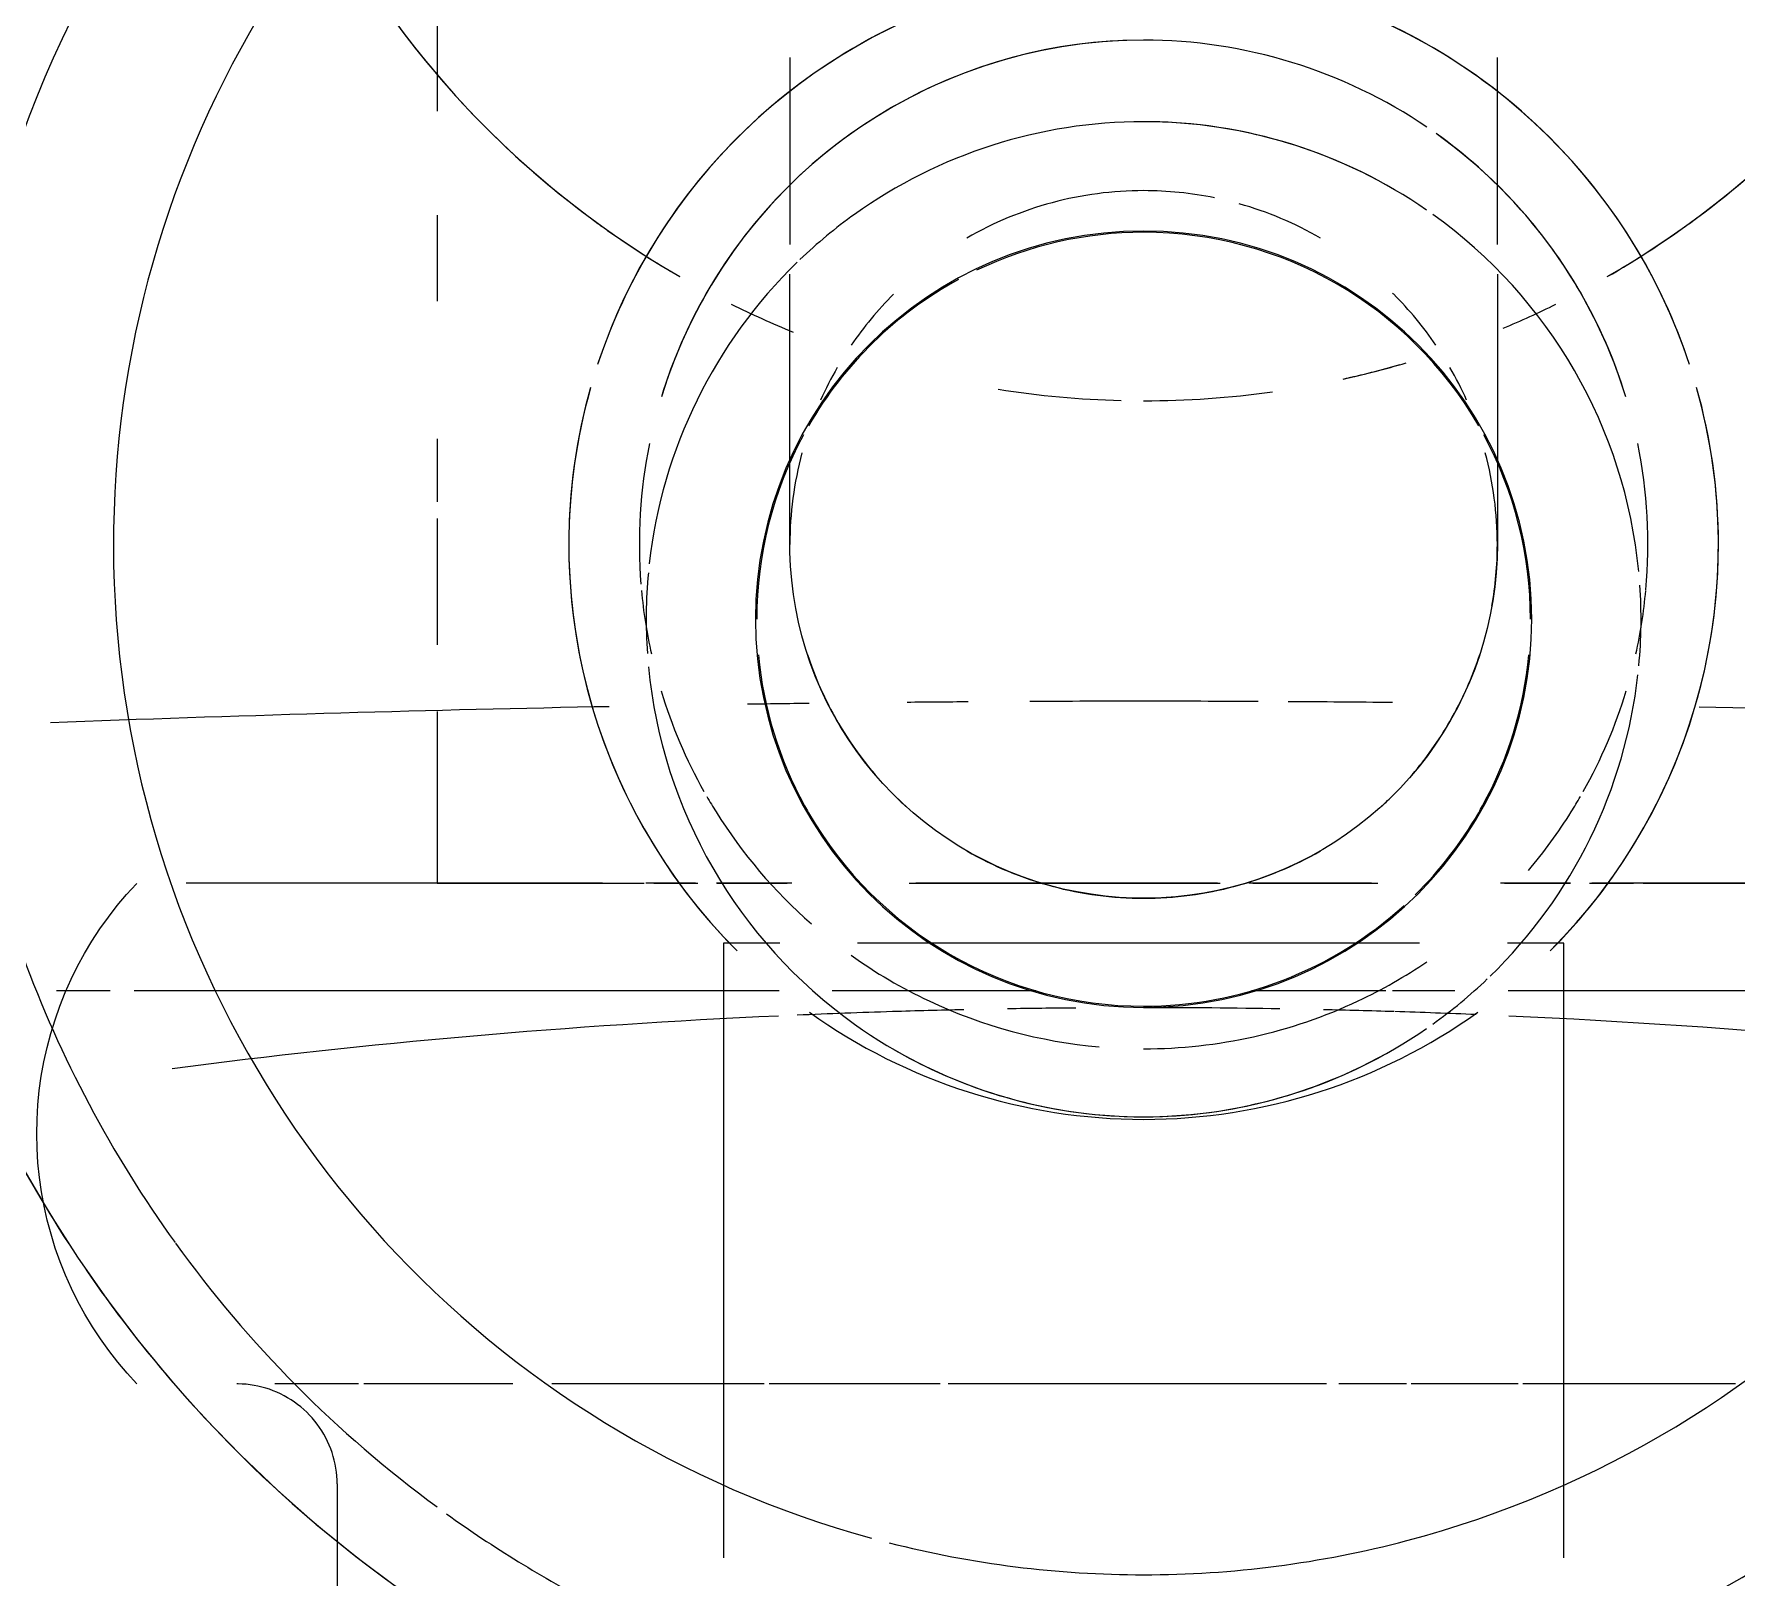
# Model space of a CAD drawing. Header units: millimetres. Extents: x -4000 to 187956, y -58990 to 162485.
# Drawn here: x 159569.05 to 159607.56, y 1802.13 to 1837.04 of the extents above; entities that cross this region are included whole.
import ezdxf

# ---------------------------------------------------------------- set-up
doc = ezdxf.new("R2010")
doc.units = ezdxf.units.MM
doc.layers.add('P-SANR-FIXT', color=6, linetype='Continuous', lineweight=9)

# ---------------------------------------------------------------- blocks, each defined once
blk = doc.blocks.new('C307 - C307-V896-FFS - TANG 1')
at = {"layer": 'P-SANR-FIXT', "color": 254}
for p, q in [((18.24, 94.245), (18.24, 105.726)), ((18.24, 94.245), (18.242, 94.155)), ((18.242, 94.155), (18.247, 94.064)), ((18.247, 94.064), (18.256, 93.974)), ((18.256, 93.974), (18.269, 93.885)), ((18.269, 93.885), (18.285, 93.795)), ((18.285, 93.795), (18.305, 93.707)), ((18.305, 93.707), (18.328, 93.62)), ((18.328, 93.62), (18.355, 93.533)), ((22.768, 91.981), (22.99, 91.739)), ((22.99, 91.739), (23.201, 91.488)), ((23.201, 91.488), (23.403, 91.229)), ((23.403, 91.229), (23.594, 90.962)), ((23.594, 90.962), (23.774, 90.688)), ((23.774, 90.688), (23.943, 90.406)), ((23.943, 90.406), (24.101, 90.118)), ((24.101, 90.118), (24.247, 89.824)), ((24.247, 89.824), (24.381, 89.525)), ((24.381, 89.525), (24.503, 89.22)), ((24.503, 89.22), (24.613, 88.91)), ((24.613, 88.91), (24.71, 88.597)), ((24.71, 88.597), (24.795, 88.28)), ((24.795, 88.28), (24.867, 87.959)), ((24.867, 87.959), (24.926, 87.637)), ((24.926, 87.637), (24.972, 87.312)), ((24.972, 87.312), (25.005, 86.985)), ((-8.258, 83.089), (-20.059, 83.089)), ((20.059, 83.089), (8.258, 83.089)), ((22.799, 83.089), (20.059, 83.089)), ((24.574, 83.089), (23.37, 83.089)), ((-6.238, 82.012), (0, 82.012)), ((0, 82.012), (6.474, 82.012)), ((8, 67.363), (8, 66.891)), ((-8, 66.214), (-8, 63.521)), ((8, 63.521), (8, 66.214))]:
    blk.add_line(p, q, dxfattribs=at)
at = {"layer": 'P-SANR-FIXT', "color": 253}
for p, q in [((-9.5, 95.913), (-9.5, 82.012)), ((9.5, 82.012), (9.5, 95.913)), ((-9.5, 82.012), (-8.227, 82.012)), ((8.227, 82.012), (9.5, 82.012)), ((-8, 63.521), (-8, 61.989)), ((8, 61.989), (8, 63.521))]:
    blk.add_line(p, q, dxfattribs=at)
at = {"layer": 'P-SANR-FIXT', "color": 90}
for p, q in [((18.418, 93.364), (18.455, 93.281)), ((18.455, 93.281), (18.496, 93.2)), ((18.496, 93.2), (18.539, 93.12)), ((18.539, 93.12), (18.586, 93.043)), ((18.586, 93.043), (18.635, 92.967)), ((18.635, 92.967), (18.688, 92.893)), ((18.688, 92.893), (18.743, 92.822)), ((18.743, 92.822), (18.802, 92.752)), ((18.802, 92.752), (18.863, 92.685)), ((18.863, 92.685), (18.926, 92.621)), ((19.061, 92.5), (19.132, 92.444)), ((19.132, 92.444), (19.205, 92.391)), ((19.205, 92.391), (19.281, 92.34)), ((19.281, 92.34), (19.358, 92.293)), ((19.358, 92.293), (19.437, 92.248)), ((19.437, 92.248), (19.517, 92.207)), ((19.683, 92.135), (19.768, 92.104)), ((19.768, 92.104), (19.855, 92.076)), ((19.855, 92.076), (19.942, 92.052)), ((-13.383, 91.981), (-8.578, 91.981)), ((-13.383, 91.981), (-8.578, 91.981)), ((-8.47, 91.981), (-7.036, 91.981)), ((-8.47, 91.981), (-6.05, 91.981)), ((-5.946, 91.981), (-4.414, 91.981)), ((-5.946, 91.981), (-4.414, 91.981)), ((-4.139, 91.981), (0, 91.981)), ((-4.139, 91.981), (0, 91.981)), ((0.002, 91.981), (4.418, 91.981)), ((0.002, 91.981), (4.418, 91.981)), ((4.601, 91.981), (6.054, 91.981)), ((4.601, 91.981), (8.472, 91.981)), ((7.036, 91.981), (8.472, 91.981)), ((8.578, 91.981), (13.383, 91.981)), ((8.578, 91.981), (13.383, 91.981)), ((14.264, 91.981), (17.634, 91.981)), ((14.264, 91.981), (17.634, 91.981)), ((17.756, 91.981), (19.648, 91.981)), ((18.42, 91.981), (19.648, 91.981)), ((20.119, 92.014), (20.209, 92)), ((20.209, 92), (20.299, 91.99)), ((20.299, 91.99), (20.389, 91.984)), ((20.389, 91.984), (20.479, 91.981)), ((20.479, 91.981), (20.504, 91.981)), ((25.005, 86.985), (25.025, 86.657)), ((25.007, 85.673), (24.974, 85.346)), ((24.974, 85.346), (24.929, 85.021)), ((24.929, 85.021), (24.87, 84.698)), ((24.799, 84.378), (24.715, 84.061)), ((24.87, 84.698), (24.799, 84.378)), ((24.715, 84.061), (24.618, 83.747)), ((24.618, 83.747), (24.509, 83.437)), ((24.509, 83.437), (24.388, 83.132)), ((-8.242, 83.089), (-15.079, 83.089)), ((-5.64, 83.089), (-7.041, 83.089)), ((-5.632, 83.089), (-6.812, 83.089)), ((-4.256, 83.089), (-5.478, 83.089)), ((-4.253, 83.089), (-5.471, 83.089)), ((-2.443, 83.089), (-4.256, 83.089)), ((-2.443, 83.089), (-4.253, 83.089)), ((4.253, 83.089), (2.427, 83.089)), ((4.256, 83.089), (2.428, 83.089)), ((6.812, 83.089), (4.253, 83.089)), ((7.041, 83.089), (4.256, 83.089)), ((15.062, 83.089), (8.242, 83.089)), ((17.403, 83.089), (15.507, 83.089)), ((22.831, 83.089), (17.502, 83.089)), ((24.586, 83.089), (23.394, 83.089)), ((24.254, 82.832), (24.109, 82.538)), ((24.388, 83.132), (24.254, 82.832)), ((24.109, 82.538), (23.951, 82.25)), ((23.951, 82.25), (23.783, 81.968)), ((-6.238, 82.012), (0, 82.012)), ((0, 82.012), (6.474, 82.012)), ((23.603, 81.693), (23.413, 81.426)), ((23.783, 81.968), (23.603, 81.693)), ((23.413, 81.426), (23.212, 81.166)), ((0.234, 80.997), (0.553, 80.981)), ((0.553, 80.981), (0.872, 80.952)), ((0.872, 80.952), (1.189, 80.911)), ((23.001, 80.915), (22.779, 80.672)), ((23.212, 81.166), (23.001, 80.915)), ((-21.654, 80.66), (-13.383, 80.66)), ((-11.296, 80.66), (-15.976, 80.66)), ((-13.383, 80.66), (-10.136, 80.66)), ((-11.296, 80.66), (-13.283, 80.66)), ((-12.578, 80.66), (-11.517, 80.66)), ((-11.265, 80.66), (-10.136, 80.66)), ((-10.085, 80.66), (-11.08, 80.66)), ((-10.085, 80.66), (-11.08, 80.66)), ((-9.658, 80.66), (-8.068, 80.66)), ((-8.164, 80.66), (-9.651, 80.66)), ((-3.117, 80.66), (-5.3, 80.66)), ((-2.47, 80.66), (-5.3, 80.66)), ((-5.154, 80.66), (-3.01, 80.66)), ((-5.154, 80.66), (-2.382, 80.66)), ((-2.899, 80.456), (-2.598, 80.566)), ((-2.598, 80.566), (-2.294, 80.664)), ((-2.294, 80.664), (-1.985, 80.75)), ((-0.006, 80.66), (-1.731, 80.66)), ((-0.006, 80.66), (-1.731, 80.66)), ((-1.668, 80.66), (-0.005, 80.66)), ((-1.668, 80.66), (-0.005, 80.66)), ((5.3, 80.66), (0, 80.66)), ((5.3, 80.66), (0, 80.66)), ((0, 80.66), (5.154, 80.66)), ((0, 80.66), (5.154, 80.66)), ((2.737, 80.517), (3.036, 80.402)), ((7.958, 80.66), (9.658, 80.66)), ((9.651, 80.66), (8.059, 80.66)), ((11.073, 80.66), (10.085, 80.66)), ((11.073, 80.66), (10.085, 80.66)), ((10.136, 80.66), (11.256, 80.66)), ((10.136, 80.66), (11.256, 80.66)), ((12.696, 80.66), (11.296, 80.66)), ((15.976, 80.66), (11.296, 80.66)), ((12.24, 80.66), (21.654, 80.66)), ((13.735, 80.66), (16.729, 80.66)), ((15.976, 80.66), (14.759, 80.66)), ((15.976, 76.779), (15.976, 80.66)), ((16.729, 80.66), (18.42, 80.66)), ((18.621, 80.66), (21.654, 80.66)), ((22.779, 80.672), (22.768, 80.66)), ((-3.771, 80.056), (-3.485, 80.201)), ((-3.485, 80.201), (-3.195, 80.334)), ((-3.195, 80.334), (-2.899, 80.456)), ((3.036, 80.402), (3.329, 80.274)), ((3.329, 80.274), (3.617, 80.135)), ((3.617, 80.135), (3.9, 79.985)), ((-4.588, 79.554), (-4.322, 79.732)), ((-4.322, 79.732), (-4.05, 79.899)), ((-4.05, 79.899), (-3.771, 80.056)), ((3.9, 79.985), (4.176, 79.824)), ((4.176, 79.824), (4.446, 79.651)), ((-5.097, 79.166), (-4.847, 79.365)), ((-4.847, 79.365), (-4.588, 79.554)), ((4.446, 79.651), (4.708, 79.468)), ((4.708, 79.468), (4.963, 79.275)), ((-5.34, 78.957), (-5.097, 79.166)), ((4.963, 79.275), (5.21, 79.071)), ((5.21, 79.071), (5.448, 78.858)), ((5.448, 78.858), (5.678, 78.635)), ((5.678, 78.635), (5.899, 78.404)), ((-6.221, 78.03), (-6.014, 78.275)), ((-6.014, 78.275), (-5.799, 78.511)), ((5.899, 78.404), (6.111, 78.163)), ((-6.417, 77.778), (-6.221, 78.03)), ((-6.778, 77.249), (-6.603, 77.517)), ((-6.603, 77.517), (-6.417, 77.778)), ((6.504, 77.659), (6.685, 77.395)), ((-6.943, 76.975), (-6.778, 77.249)), ((6.685, 77.395), (6.855, 77.124)), ((6.855, 77.124), (7.015, 76.847)), ((7.015, 76.847), (7.163, 76.563)), ((-7.368, 76.115), (-7.238, 76.408)), ((7.163, 76.563), (7.3, 76.274)), ((7.3, 76.274), (7.425, 75.979)), ((-7.487, 75.818), (-7.368, 76.115)), ((7.425, 75.979), (7.538, 75.68)), ((-7.688, 75.211), (-7.594, 75.517)), ((-7.594, 75.517), (-7.487, 75.818)), ((7.538, 75.68), (7.639, 75.376)), ((-7.771, 74.902), (-7.688, 75.211)), ((7.639, 75.376), (7.728, 75.069)), ((15.976, 72.412), (15.976, 75.266)), ((-7.841, 74.589), (-7.771, 74.902)), ((-7.898, 74.275), (-7.841, 74.589)), ((7.868, 74.445), (7.92, 74.129)), ((-7.974, 73.639), (-7.942, 73.958)), ((-7.942, 73.958), (-7.898, 74.275)), ((7.92, 74.129), (7.959, 73.811)), ((-7.994, 73.32), (-7.974, 73.639)), ((7.959, 73.811), (7.985, 73.492)), ((-8, 73), (-7.994, 73.32)), ((7.985, 73.492), (7.998, 73.173)), ((7.998, 73.173), (8, 73)), ((-8, 72.821), (-8, 72.931)), ((-8, 72.659), (-8, 72.821)), ((8, 73), (8, 72.974)), ((8, 72.974), (8, 72.897)), ((8, 72.897), (8, 72.768)), ((-8, 72.447), (-8, 72.659)), ((8, 72.768), (8, 72.588)), ((8, 72.588), (8, 72.357)), ((8, 72.357), (8, 72.075)), ((8, 72.075), (8, 71.743)), ((15.976, 70.609), (15.976, 72.038)), ((-8, 71.506), (-8, 71.87)), ((8, 71.743), (8, 71.362)), ((-8, 71.094), (-8, 71.506)), ((8, 71.362), (8, 70.931)), ((-8, 70.633), (-8, 71.094)), ((-8, 70.123), (-8, 70.633)), ((-8, 69.567), (-8, 70.123)), ((8, 69.926), (8, 69.353)), ((-8, 68.965), (-8, 69.567)), ((8, 69.353), (8, 68.734)), ((-8, 68.318), (-8, 68.965)), ((8, 68.734), (8, 68.071)), ((8, 68.071), (8, 67.363)), ((15.976, 65.552), (15.976, 67.495)), ((15.976, 60.74), (15.976, 63.203))]:
    blk.add_line(p, q, dxfattribs=at)
at = {"layer": 'P-SANR-FIXT', "color": 250, "flags": 128}
blk.add_lwpolyline([(25.321, 87.137), (24.735, 88.138), (24.11, 89.115), (23.446, 90.067), (22.745, 90.99), (22.008, 91.886), (21.235, 92.751), (20.428, 93.584), (19.588, 94.384), (18.718, 95.151), (17.817, 95.881), (16.888, 96.576)], dxfattribs=at)
at = {"layer": 'P-SANR-FIXT', "color": 90, "flags": 128}
for points in [[(18.355, 93.533), (18.385, 93.448), (18.418, 93.364)], [(18.926, 92.621), (18.993, 92.559), (19.061, 92.5)], [(19.517, 92.207), (19.6, 92.17), (19.683, 92.135)], [(19.942, 92.052), (20.03, 92.031), (20.119, 92.014)], [(25.025, 86.657), (25.032, 86.329), (25.026, 86.001), (25.007, 85.673)], [(-1.985, 80.75), (-1.674, 80.823), (-1.36, 80.884), (-1.043, 80.932), (-0.725, 80.967), (-0.406, 80.99), (-0.086, 81), (0.234, 80.997)], [(1.189, 80.911), (1.505, 80.857), (1.818, 80.791)], [(1.818, 80.791), (2.128, 80.712), (2.434, 80.621), (2.737, 80.517)], [(-5.799, 78.511), (-5.574, 78.739), (-5.34, 78.957)], [(6.111, 78.163), (6.312, 77.915), (6.504, 77.659)], [(-7.238, 76.408), (-7.096, 76.694), (-6.943, 76.975)], [(7.728, 75.069), (7.804, 74.758), (7.868, 74.445)], [(-8, 72.931), (-8, 72.99), (-8, 73)], [(-8, 71.87), (-8, 72.184), (-8, 72.447)], [(8, 70.931), (8, 70.452), (8, 69.926)], [(-8, 66.891), (-8, 67.626), (-8, 68.318)]]:
    blk.add_lwpolyline(points, dxfattribs=at)
at = {"layer": 'P-SANR-FIXT', "color": 253}
for centre, radius, start, end in [((0, 73), 27, 90, 122.1047), ((0, 73), 27, 54.2675, 62.5764), ((0, 73), 23.297, 104.7959, 234), ((0, 73), 23.297, 306, 74.6892), ((0, 73), 27, 35.8179, 53.718), ((0, 73), 29, 38.0932, 45.4104), ((0, 73), 27, 20.1353, 35.7833), ((0, 73), 29, 25.7174, 33.0547), ((0, 74.691), 11.25, 90, 120), ((0, 74.691), 11.25, 60, 90), ((0, 74.691), 11.25, 125.5272, 133.6949), ((0, 74.691), 11.25, 125.5272, 133.6949), ((0, 74.691), 11.25, 5.4905, 54.4728), ((0, 74.691), 11.25, 5.4905, 54.4728), ((0, 74.691), 11.25, 134.1394, 173.5904), ((0, 74.691), 11.25, 134.1394, 173.5904), ((0, 73), 13, 135, 195.8514), ((0, 73), 13, 344.1486, 45), ((0, 74.691), 11.25, 174.6435, 183.9413), ((0, 74.691), 11.25, 174.6435, 183.9413), ((0, 74.691), 11.25, 354.6435, 3.9413), ((0, 74.691), 11.25, 354.6435, 3.9413), ((0, 74.691), 11.25, 185.4905, 234.4728), ((0, 74.691), 11.25, 185.4905, 234.4728), ((0, 74.691), 11.25, 314.1394, 353.5904), ((0, 74.691), 11.25, 314.1394, 353.5904), ((0, 73), 11.405, 197.0353, 234.5386), ((0, 73), 11.405, 197.0353, 234.5386), ((0, 73), 11.405, 270, 342.9647), ((0, 73), 11.405, 270, 342.9647), ((0, 73), 13, 198.2249, 256.1379), ((0, 73), 13, 285.8151, 341.7751), ((0, 48.75), 21, 119.9568, 156.5467), ((0, 48.75), 21, 23.4533, 60.0432), ((0, 74.691), 11.25, 305.5272, 313.6949), ((0, 74.691), 11.25, 305.5272, 313.6949), ((0, 74.691), 11.25, 240, 270), ((0, 73), 27, 308.7982, 341.0128), ((0, 73), 11.405, 235.81, 270), ((0, 73), 11.405, 235.81, 270)]:
    blk.add_arc(centre, radius, start, end, dxfattribs=at)
at = {"layer": 'P-SANR-FIXT', "color": 250}
for centre, radius, start, end in [((0, 73), 29, 45.4104, 64.4677), ((0, 73), 29, 34.3074, 38.0932), ((0, 74.691), 11.25, 90, 124.6602), ((0, 74.691), 11.25, 54.4728, 90), ((0, 74.691), 8.778, 90, 270), ((0, 74.691), 8.778, 270, 90), ((0, 74.691), 11.25, 270, 305.5272), ((0, 74.691), 11.25, 270, 305.5272), ((0, 74.691), 11.25, 235.3398, 270)]:
    blk.add_arc(centre, radius, start, end, dxfattribs=at)
at = {"layer": 'P-SANR-FIXT', "color": 254}
for centre, radius, start, end in [((0, 73), 23.297, 90, 104.7959), ((0, 73), 23.297, 75.6944, 90), ((0, 73), 13, 90, 125.541), ((0, 73), 13, 54.459, 90), ((0, 73), 11.405, 115.1795, 124.19), ((0, 73), 11.405, 115.1795, 124.19), ((0, 73), 11.405, 54.5386, 64.8205), ((0, 73), 11.405, 54.5386, 64.8205), ((0, 73), 13, 135, 180), ((0, 73), 13, 0, 45), ((0, 73), 11.405, 32.012, 48.798), ((0, 73), 11.405, 32.012, 48.798), ((0, 73), 11.405, 139.7289, 147.988), ((0, 73), 11.405, 139.7289, 147.988), ((0, 73), 11.405, 150.6808, 163.1167), ((0, 73), 11.405, 150.6808, 163.1167), ((0, 73), 11.405, 16.8833, 29.3192), ((0, 73), 11.405, 16.8833, 29.3192), ((0, 73), 11.405, 167.4583, 174.7517), ((0, 73), 11.405, 167.4583, 174.7517), ((0, 73), 11.405, 5.2483, 12.5417), ((0, 73), 11.405, 5.2483, 12.5417), ((0, 73), 11.405, 174.843, 191.5292), ((0, 73), 11.405, 174.843, 191.5292), ((0, 73), 11.405, 348.4708, 4.5313), ((0, 73), 11.405, 348.4708, 4.5313), ((0, 73), 13, 180, 195.8514), ((0, 73), 13, 344.1486, 0), ((0, 73), 13, 198.2249, 225), ((0, 73), 13, 315, 341.7751), ((0, 48.75), 21, 63.6405, 67.8241), ((0, 48.75), 21, 112.7924, 116.3595), ((0, 73), 8, 240, 254.3287), ((0, 73), 8, 285, 300), ((0, 73), 8, 270, 285), ((0, 73), 13, 225, 256.1379), ((0, 73), 13, 285.8151, 315)]:
    blk.add_arc(centre, radius, start, end, dxfattribs=at)
at = {"layer": 'P-SANR-FIXT', "color": 90}
for centre, radius, start, end in [((0, 73), 13, 90, 125.541), ((0, 73), 13, 54.459, 90), ((0, 73), 11.405, 90, 115.1795), ((0, 73), 11.405, 90, 115.1795), ((0, 73), 11.405, 90, 115.1795), ((0, 73), 11.405, 64.8205, 84.9482), ((0, 73), 11.405, 64.8205, 84.9482), ((0, 73), 11.405, 64.8205, 84.9482), ((0, 73), 11.405, 115.1795, 124.19), ((0, 74.691), 8.75, 90, 132.3135), ((0, 74.691), 8.75, 30, 90), ((0, 73), 11.405, 54.5386, 64.8205), ((0, 73), 11.405, 32.012, 48.798), ((0, 74.691), 8.75, 134.5631, 150), ((0, 73), 8, 90, 105), ((0, 73), 8, 75, 90), ((0, 73), 8, 105, 120), ((0, 73), 8, 60, 75), ((0, 73), 11.405, 139.7289, 147.988), ((0, 73), 11.405, 147.988, 150), ((0, 73), 11.405, 147.988, 150), ((0, 73), 11.405, 147.988, 150), ((0, 74.691), 8.75, 150, 151.1806), ((0, 74.691), 8.75, 28.8194, 30), ((0, 73), 11.405, 30, 32.012), ((0, 73), 11.405, 30, 32.012), ((0, 73), 11.405, 30, 32.012), ((0, 73), 11.405, 150.6808, 163.1167), ((0, 74.691), 8.75, 151.1806, 174.7104), ((0, 73), 8, 132.2071, 135), ((0, 73), 8, 45, 47.7929), ((0, 74.691), 8.75, 5.2896, 28.8194), ((0, 73), 11.405, 16.8833, 29.3192), ((0, 73), 8, 139.3925, 150), ((0, 73), 8, 18.0165, 40.6075), ((0, 73), 8, 150, 161.9835), ((0, 73), 11.405, 167.4583, 174.7517), ((0, 73), 11.405, 5.2483, 12.5417), ((0, 74.691), 8.75, 180, 208.477), ((0, 73), 8, 169.945, 180), ((0, 74.691), 8.75, 331.523, 360), ((0, 73), 11.405, 174.843, 191.5292), ((0, 73), 11.405, 348.4708, 4.5313), ((0, 73), 8, 180, 195), ((0, 73), 8, 345, 360), ((0, 74.691), 8.75, 210, 270), ((0, 74.691), 8.75, 298.6092, 330), ((0, 73), 8, 204.0764, 210), ((0, 48.75), 21, 90, 97.976), ((0, 48.75), 21, 80.9852, 88.6098), ((0, 73), 8, 330, 335.9236), ((0, 73), 11.405, 197.0353, 210), ((0, 73), 11.405, 330, 342.9647), ((0, 48.75), 21, 102.4023, 106.4145), ((0, 48.75), 21, 102.4023, 106.0301), ((0, 73), 8, 214.2561, 225), ((0, 73), 8, 315, 325.7439), ((0, 48.75), 21, 63.6405, 67.8241), ((0, 48.75), 21, 112.7924, 116.3595), ((0, 73), 11.405, 210, 234.5386), ((0, 73), 8, 225, 225.2602), ((0, 73), 11.405, 270, 330), ((0, 48.75), 21, 119.9568, 125.8085), ((0, 74.691), 8.75, 270, 295.58), ((0, 48.75), 21, 54.7411, 60.0432), ((0, 48.75), 21, 54, 54.7411), ((0, 48.75), 21, 126, 143.5166), ((0, 48.75), 21, 36, 54), ((0, 73), 8, 258.4229, 270), ((0, 73), 11.405, 235.81, 270)]:
    blk.add_arc(centre, radius, start, end, dxfattribs=at)
at = {"layer": 'P-SANR-FIXT', "color": 253}
for points in [[(-23.413, 85.057), (-18.615, 84.369), (-13.494, 83.902), (-8.261, 83.663)], [(8.26, 83.663), (12.971, 83.878), (17.593, 84.278), (21.969, 84.858)], [(-24.727, 77.033), (-20.668, 76.877), (-16.614, 76.758), (-12.564, 76.677)]]:
    blk.add_open_spline(points, degree=3, dxfattribs=at)
at = {"layer": 'P-SANR-FIXT', "color": 254}
for points in [[(-7.518, 83.631), (-6.907, 83.605), (-6.293, 83.583), (-5.679, 83.564)], [(5.678, 83.564), (6.398, 83.586), (7.116, 83.613), (7.832, 83.644)]]:
    blk.add_open_spline(points, degree=3, dxfattribs=at)
at = {"layer": 'P-SANR-FIXT', "color": 90}
for points in [[(-5.662, 83.563), (-5.131, 83.547), (-4.599, 83.532), (-4.067, 83.52)], [(-3.077, 83.501), (-2.055, 83.484), (-1.032, 83.475), (-0.008, 83.475)], [(1.534, 83.482), (2.048, 83.486), (2.563, 83.492), (3.076, 83.501)], [(4.067, 83.52), (4.605, 83.532), (5.142, 83.547), (5.678, 83.564)], [(-5.625, 76.575), (-4.839, 76.567), (-4.053, 76.561), (-3.268, 76.556)], [(-2.593, 76.552), (-1.728, 76.548), (-0.864, 76.545), (0, 76.544)], [(0, 76.544), (0.854, 76.545), (1.711, 76.547), (2.57, 76.551)], [(3.967, 76.56), (4.427, 76.563), (4.888, 76.567), (5.349, 76.571)], [(7.566, 76.595), (8.029, 76.601), (8.494, 76.607), (8.959, 76.614)]]:
    blk.add_open_spline(points, degree=3, dxfattribs=at)
at = {"layer": 'P-SANR-FIXT', "color": 253}
blk.add_open_spline([(12.085, 76.668), (12.199, 76.67), (16.363, 76.752), (20.576, 76.875), (24.723, 77.033)], degree=3, knots=[0.4864712, 0.4864712, 0.4864712, 0.4864712, 0.5, 0.9832296, 0.9832296, 0.9832296, 0.9832296], dxfattribs=at)
blk = doc.blocks.new('C307 - C307-V949-FFS - TANG 1')
at = {"layer": 'P-SANR-FIXT', "color": 254}
for p, q in [((18.24, 94.245), (18.24, 105.726)), ((18.24, 94.245), (18.242, 94.155)), ((18.242, 94.155), (18.247, 94.064)), ((18.247, 94.064), (18.256, 93.974)), ((18.256, 93.974), (18.269, 93.885)), ((18.269, 93.885), (18.285, 93.795)), ((18.285, 93.795), (18.305, 93.707)), ((18.305, 93.707), (18.328, 93.62)), ((18.328, 93.62), (18.355, 93.533)), ((22.768, 91.981), (22.99, 91.739)), ((22.99, 91.739), (23.201, 91.488)), ((23.201, 91.488), (23.403, 91.229)), ((23.403, 91.229), (23.594, 90.962)), ((23.594, 90.962), (23.774, 90.688)), ((23.774, 90.688), (23.943, 90.406)), ((23.943, 90.406), (24.101, 90.118)), ((24.101, 90.118), (24.247, 89.824)), ((24.247, 89.824), (24.381, 89.525)), ((24.381, 89.525), (24.503, 89.22)), ((24.503, 89.22), (24.613, 88.91)), ((24.613, 88.91), (24.71, 88.597)), ((24.71, 88.597), (24.795, 88.28)), ((24.795, 88.28), (24.867, 87.959)), ((24.867, 87.959), (24.926, 87.637)), ((24.926, 87.637), (24.972, 87.312)), ((24.972, 87.312), (25.005, 86.985)), ((-8.258, 83.089), (-20.059, 83.089)), ((20.059, 83.089), (8.258, 83.089)), ((22.799, 83.089), (20.059, 83.089)), ((24.574, 83.089), (23.37, 83.089)), ((-6.238, 82.012), (0, 82.012)), ((0, 82.012), (6.474, 82.012)), ((8, 67.363), (8, 66.891)), ((-8, 66.214), (-8, 63.521)), ((8, 63.521), (8, 66.214))]:
    blk.add_line(p, q, dxfattribs=at)
at = {"layer": 'P-SANR-FIXT', "color": 253}
for p, q in [((-9.5, 95.913), (-9.5, 82.012)), ((9.5, 82.012), (9.5, 95.913)), ((-9.5, 82.012), (-8.227, 82.012)), ((8.227, 82.012), (9.5, 82.012)), ((-8, 63.521), (-8, 61.989)), ((8, 61.989), (8, 63.521))]:
    blk.add_line(p, q, dxfattribs=at)
at = {"layer": 'P-SANR-FIXT', "color": 90}
for p, q in [((18.355, 93.533), (18.385, 93.448)), ((18.385, 93.448), (18.418, 93.364)), ((18.418, 93.364), (18.455, 93.281)), ((18.455, 93.281), (18.496, 93.2)), ((18.496, 93.2), (18.539, 93.12)), ((18.539, 93.12), (18.586, 93.043)), ((18.586, 93.043), (18.635, 92.967)), ((18.635, 92.967), (18.688, 92.893)), ((18.688, 92.893), (18.743, 92.822)), ((18.926, 92.621), (18.993, 92.559)), ((19.205, 92.391), (19.281, 92.34)), ((19.281, 92.34), (19.358, 92.293)), ((19.358, 92.293), (19.437, 92.248)), ((19.437, 92.248), (19.517, 92.207)), ((19.517, 92.207), (19.6, 92.17)), ((19.6, 92.17), (19.683, 92.135)), ((19.683, 92.135), (19.768, 92.104)), ((19.768, 92.104), (19.855, 92.076)), ((19.855, 92.076), (19.942, 92.052)), ((19.942, 92.052), (20.03, 92.031)), ((-13.383, 91.981), (-8.578, 91.981)), ((-13.383, 91.981), (-8.578, 91.981)), ((-8.47, 91.981), (-7.036, 91.981)), ((-8.47, 91.981), (-6.05, 91.981)), ((-5.946, 91.981), (-4.414, 91.981)), ((-5.946, 91.981), (-4.414, 91.981)), ((-4.139, 91.981), (0, 91.981)), ((-4.139, 91.981), (0, 91.981)), ((0.002, 91.981), (4.418, 91.981)), ((0.002, 91.981), (4.418, 91.981)), ((4.601, 91.981), (6.054, 91.981)), ((4.601, 91.981), (8.472, 91.981)), ((7.036, 91.981), (8.472, 91.981)), ((8.578, 91.981), (13.383, 91.981)), ((8.578, 91.981), (13.383, 91.981)), ((14.264, 91.981), (17.634, 91.981)), ((14.264, 91.981), (17.634, 91.981)), ((17.756, 91.981), (19.648, 91.981)), ((18.42, 91.981), (19.648, 91.981)), ((20.03, 92.031), (20.119, 92.014)), ((20.119, 92.014), (20.209, 92)), ((20.209, 92), (20.299, 91.99)), ((20.299, 91.99), (20.389, 91.984)), ((20.389, 91.984), (20.479, 91.981)), ((20.479, 91.981), (20.504, 91.981)), ((25.005, 86.985), (25.025, 86.657)), ((25.025, 86.657), (25.032, 86.329)), ((25.032, 86.329), (25.026, 86.001)), ((25.026, 86.001), (25.007, 85.673)), ((25.007, 85.673), (24.974, 85.346)), ((24.974, 85.346), (24.929, 85.021)), ((-8.242, 83.089), (-15.079, 83.089)), ((-5.64, 83.089), (-7.041, 83.089)), ((-5.632, 83.089), (-6.812, 83.089)), ((-4.256, 83.089), (-5.478, 83.089)), ((-4.253, 83.089), (-5.471, 83.089)), ((-2.443, 83.089), (-4.256, 83.089)), ((-2.443, 83.089), (-4.253, 83.089)), ((4.253, 83.089), (2.427, 83.089)), ((4.256, 83.089), (2.428, 83.089)), ((6.812, 83.089), (4.253, 83.089)), ((7.041, 83.089), (4.256, 83.089)), ((15.062, 83.089), (8.242, 83.089)), ((17.403, 83.089), (15.507, 83.089)), ((22.831, 83.089), (17.502, 83.089)), ((24.586, 83.089), (23.394, 83.089)), ((24.254, 82.832), (24.109, 82.538)), ((24.109, 82.538), (23.951, 82.25)), ((23.951, 82.25), (23.783, 81.968)), ((-6.238, 82.012), (0, 82.012)), ((0, 82.012), (6.474, 82.012)), ((23.603, 81.693), (23.413, 81.426)), ((23.783, 81.968), (23.603, 81.693)), ((23.413, 81.426), (23.212, 81.166)), ((-1.674, 80.823), (-1.36, 80.884)), ((-1.36, 80.884), (-1.043, 80.932)), ((-1.043, 80.932), (-0.725, 80.967)), ((-0.725, 80.967), (-0.406, 80.99)), ((-0.406, 80.99), (-0.086, 81)), ((-0.086, 81), (0.234, 80.997)), ((0.234, 80.997), (0.553, 80.981)), ((0.553, 80.981), (0.872, 80.952)), ((0.872, 80.952), (1.189, 80.911)), ((1.189, 80.911), (1.505, 80.857)), ((23.001, 80.915), (22.779, 80.672)), ((23.212, 81.166), (23.001, 80.915)), ((-21.654, 80.66), (-13.383, 80.66)), ((-11.296, 80.66), (-15.976, 80.66)), ((-13.383, 80.66), (-10.136, 80.66)), ((-11.296, 80.66), (-13.283, 80.66)), ((-12.578, 80.66), (-11.517, 80.66)), ((-11.265, 80.66), (-10.136, 80.66)), ((-10.085, 80.66), (-11.08, 80.66)), ((-10.085, 80.66), (-11.08, 80.66)), ((-9.658, 80.66), (-8.068, 80.66)), ((-8.164, 80.66), (-9.651, 80.66)), ((-3.117, 80.66), (-5.3, 80.66)), ((-2.47, 80.66), (-5.3, 80.66)), ((-5.154, 80.66), (-3.01, 80.66)), ((-5.154, 80.66), (-2.382, 80.66)), ((-2.294, 80.664), (-1.985, 80.75)), ((-1.985, 80.75), (-1.674, 80.823)), ((-0.006, 80.66), (-1.731, 80.66)), ((-0.006, 80.66), (-1.731, 80.66)), ((-1.668, 80.66), (-0.005, 80.66)), ((-1.668, 80.66), (-0.005, 80.66)), ((5.3, 80.66), (0, 80.66)), ((5.3, 80.66), (0, 80.66)), ((0, 80.66), (5.154, 80.66)), ((0, 80.66), (5.154, 80.66)), ((1.505, 80.857), (1.818, 80.791)), ((1.818, 80.791), (2.128, 80.712)), ((2.128, 80.712), (2.434, 80.621)), ((2.434, 80.621), (2.737, 80.517)), ((2.737, 80.517), (3.036, 80.402)), ((7.958, 80.66), (9.658, 80.66)), ((9.651, 80.66), (8.059, 80.66)), ((11.073, 80.66), (10.085, 80.66)), ((11.073, 80.66), (10.085, 80.66)), ((10.136, 80.66), (11.256, 80.66)), ((10.136, 80.66), (11.256, 80.66)), ((12.696, 80.66), (11.296, 80.66)), ((15.976, 80.66), (11.296, 80.66)), ((12.24, 80.66), (13.383, 80.66)), ((13.383, 80.66), (21.654, 80.66)), ((13.735, 80.66), (16.729, 80.66)), ((15.976, 80.66), (14.759, 80.66)), ((15.976, 76.779), (15.976, 80.66)), ((16.729, 80.66), (18.42, 80.66)), ((18.621, 80.66), (21.654, 80.66)), ((22.779, 80.672), (22.768, 80.66)), ((-3.771, 80.056), (-3.485, 80.201)), ((-3.485, 80.201), (-3.195, 80.334)), ((-3.195, 80.334), (-2.899, 80.456)), ((3.036, 80.402), (3.329, 80.274)), ((3.329, 80.274), (3.617, 80.135)), ((3.617, 80.135), (3.9, 79.985)), ((-4.05, 79.899), (-3.771, 80.056)), ((3.9, 79.985), (4.176, 79.824)), ((4.176, 79.824), (4.446, 79.651)), ((-4.847, 79.365), (-4.588, 79.554)), ((4.446, 79.651), (4.708, 79.468)), ((4.708, 79.468), (4.963, 79.275)), ((-5.574, 78.739), (-5.34, 78.957)), ((4.963, 79.275), (5.21, 79.071)), ((5.21, 79.071), (5.448, 78.858)), ((-5.799, 78.511), (-5.574, 78.739)), ((5.448, 78.858), (5.678, 78.635)), ((-6.221, 78.03), (-6.014, 78.275)), ((-6.014, 78.275), (-5.799, 78.511)), ((-6.417, 77.778), (-6.221, 78.03)), ((6.111, 78.163), (6.312, 77.915)), ((6.312, 77.915), (6.504, 77.659)), ((-6.778, 77.249), (-6.603, 77.517)), ((-6.603, 77.517), (-6.417, 77.778)), ((6.504, 77.659), (6.685, 77.395)), ((-6.943, 76.975), (-6.778, 77.249)), ((6.685, 77.395), (6.855, 77.124)), ((6.855, 77.124), (7.015, 76.847)), ((-7.238, 76.408), (-7.096, 76.694)), ((-7.096, 76.694), (-6.943, 76.975)), ((7.015, 76.847), (7.163, 76.563)), ((-7.368, 76.115), (-7.238, 76.408)), ((7.163, 76.563), (7.3, 76.274)), ((7.3, 76.274), (7.425, 75.979)), ((-7.487, 75.818), (-7.368, 76.115)), ((7.425, 75.979), (7.538, 75.68)), ((-7.688, 75.211), (-7.594, 75.517)), ((-7.594, 75.517), (-7.487, 75.818)), ((7.538, 75.68), (7.639, 75.376)), ((-7.771, 74.902), (-7.688, 75.211)), ((7.639, 75.376), (7.728, 75.069)), ((15.976, 72.412), (15.976, 75.266)), ((-7.841, 74.589), (-7.771, 74.902)), ((7.728, 75.069), (7.804, 74.758)), ((7.804, 74.758), (7.868, 74.445)), ((-7.898, 74.275), (-7.841, 74.589)), ((7.868, 74.445), (7.92, 74.129)), ((-7.974, 73.639), (-7.942, 73.958)), ((-7.942, 73.958), (-7.898, 74.275)), ((7.92, 74.129), (7.959, 73.811)), ((-7.994, 73.32), (-7.974, 73.639)), ((7.959, 73.811), (7.985, 73.492)), ((-8, 73), (-7.994, 73.32)), ((-8, 72.99), (-8, 73)), ((-8, 72.931), (-8, 72.99)), ((-8, 72.821), (-8, 72.931)), ((-8, 72.659), (-8, 72.821)), ((-8, 72.447), (-8, 72.659)), ((-8, 72.184), (-8, 72.447)), ((8, 72.768), (8, 72.588)), ((8, 72.588), (8, 72.357)), ((-8, 71.87), (-8, 72.184)), ((8, 72.357), (8, 72.075)), ((8, 72.075), (8, 71.743)), ((15.976, 70.609), (15.976, 72.038)), ((-8, 71.506), (-8, 71.87)), ((-8, 71.094), (-8, 71.506)), ((-8, 70.633), (-8, 71.094)), ((8, 70.931), (8, 70.452)), ((-8, 70.123), (-8, 70.633)), ((8, 70.452), (8, 69.926)), ((8, 69.926), (8, 69.353)), ((8, 69.353), (8, 68.734)), ((-8, 68.318), (-8, 68.965)), ((8, 68.734), (8, 68.071)), ((-8, 67.626), (-8, 68.318)), ((8, 68.071), (8, 67.363)), ((-8, 66.891), (-8, 67.626)), ((15.976, 65.552), (15.976, 67.495)), ((15.976, 60.74), (15.976, 63.203))]:
    blk.add_line(p, q, dxfattribs=at)
at = {"layer": 'P-SANR-FIXT', "color": 250, "flags": 128}
blk.add_lwpolyline([(25.321, 87.137), (24.735, 88.138), (24.11, 89.115), (23.446, 90.067), (22.745, 90.99), (22.008, 91.886), (21.235, 92.751), (20.428, 93.584), (19.588, 94.384), (18.718, 95.151), (17.817, 95.881), (16.888, 96.576)], dxfattribs=at)
at = {"layer": 'P-SANR-FIXT', "color": 90, "flags": 128}
for points in [[(18.743, 92.822), (18.802, 92.752), (18.863, 92.685), (18.926, 92.621)], [(18.993, 92.559), (19.061, 92.5), (19.132, 92.444), (19.205, 92.391)], [(24.929, 85.021), (24.87, 84.698), (24.799, 84.378)], [(24.799, 84.378), (24.715, 84.061), (24.618, 83.747), (24.509, 83.437), (24.388, 83.132), (24.254, 82.832)], [(-2.899, 80.456), (-2.598, 80.566), (-2.294, 80.664)], [(-4.588, 79.554), (-4.322, 79.732), (-4.05, 79.899)], [(-5.34, 78.957), (-5.097, 79.166), (-4.847, 79.365)], [(5.678, 78.635), (5.899, 78.404), (6.111, 78.163)], [(7.985, 73.492), (7.998, 73.173), (8, 73)], [(8, 73), (8, 72.974), (8, 72.897), (8, 72.768)], [(8, 71.743), (8, 71.362), (8, 70.931)], [(-8, 68.965), (-8, 69.567), (-8, 70.123)]]:
    blk.add_lwpolyline(points, dxfattribs=at)
at = {"layer": 'P-SANR-FIXT', "color": 253}
for centre, radius, start, end in [((0, 73), 27, 90, 122.1047), ((0, 73), 27, 54.2675, 62.5764), ((0, 73), 23.297, 104.7959, 234), ((0, 73), 23.297, 306, 74.6892), ((0, 73), 27, 35.8179, 53.718), ((0, 73), 29, 38.0932, 45.4104), ((0, 73), 27, 20.1353, 35.7833), ((0, 73), 29, 25.7174, 33.0547), ((0, 74.691), 11.25, 90, 120), ((0, 74.691), 11.25, 60, 90), ((0, 74.691), 11.25, 125.5272, 133.6949), ((0, 74.691), 11.25, 125.5272, 133.6949), ((0, 74.691), 11.25, 5.4905, 54.4728), ((0, 74.691), 11.25, 5.4905, 54.4728), ((0, 74.691), 11.25, 134.1394, 173.5904), ((0, 74.691), 11.25, 134.1394, 173.5904), ((0, 73), 13, 135, 195.8514), ((0, 73), 13, 344.1486, 45), ((0, 74.691), 11.25, 174.6435, 183.9413), ((0, 74.691), 11.25, 174.6435, 183.9413), ((0, 74.691), 11.25, 354.6435, 3.9413), ((0, 74.691), 11.25, 354.6435, 3.9413), ((0, 74.691), 11.25, 185.4905, 234.4728), ((0, 74.691), 11.25, 185.4905, 234.4728), ((0, 74.691), 11.25, 314.1394, 353.5904), ((0, 74.691), 11.25, 314.1394, 353.5904), ((0, 73), 11.405, 197.0353, 234.5386), ((0, 73), 11.405, 197.0353, 234.5386), ((0, 73), 11.405, 270, 342.9647), ((0, 73), 11.405, 270, 342.9647), ((0, 73), 13, 198.2249, 256.1379), ((0, 73), 13, 285.8151, 341.7751), ((0, 48.75), 21, 119.9568, 156.5467), ((0, 48.75), 21, 23.4533, 60.0432), ((0, 74.691), 11.25, 305.5272, 313.6949), ((0, 74.691), 11.25, 305.5272, 313.6949), ((0, 74.691), 11.25, 240, 270), ((0, 73), 27, 308.7982, 341.0128), ((0, 73), 11.405, 235.81, 270), ((0, 73), 11.405, 235.81, 270)]:
    blk.add_arc(centre, radius, start, end, dxfattribs=at)
at = {"layer": 'P-SANR-FIXT', "color": 250}
for centre, radius, start, end in [((0, 73), 29, 45.4104, 64.4677), ((0, 73), 29, 34.3074, 38.0932), ((0, 74.691), 11.25, 90, 124.6602), ((0, 74.691), 11.25, 54.4728, 90), ((0, 74.691), 8.778, 90, 270), ((0, 74.691), 8.778, 270, 90), ((0, 74.691), 11.25, 270, 305.5272), ((0, 74.691), 11.25, 270, 305.5272), ((0, 74.691), 11.25, 235.3398, 270)]:
    blk.add_arc(centre, radius, start, end, dxfattribs=at)
at = {"layer": 'P-SANR-FIXT', "color": 254}
for centre, radius, start, end in [((0, 73), 23.297, 90, 104.7959), ((0, 73), 23.297, 75.6944, 90), ((0, 73), 13, 90, 125.541), ((0, 73), 13, 54.459, 90), ((0, 73), 11.405, 115.1795, 124.19), ((0, 73), 11.405, 115.1795, 124.19), ((0, 73), 11.405, 54.5386, 64.8205), ((0, 73), 11.405, 54.5386, 64.8205), ((0, 73), 13, 135, 180), ((0, 73), 13, 0, 45), ((0, 73), 11.405, 32.012, 48.798), ((0, 73), 11.405, 32.012, 48.798), ((0, 73), 11.405, 139.7289, 147.988), ((0, 73), 11.405, 139.7289, 147.988), ((0, 73), 11.405, 150.6808, 163.1167), ((0, 73), 11.405, 150.6808, 163.1167), ((0, 73), 11.405, 16.8833, 29.3192), ((0, 73), 11.405, 16.8833, 29.3192), ((0, 73), 11.405, 167.4583, 174.7517), ((0, 73), 11.405, 167.4583, 174.7517), ((0, 73), 11.405, 5.2483, 12.5417), ((0, 73), 11.405, 5.2483, 12.5417), ((0, 73), 11.405, 174.843, 191.5292), ((0, 73), 11.405, 174.843, 191.5292), ((0, 73), 11.405, 348.4708, 4.5313), ((0, 73), 11.405, 348.4708, 4.5313), ((0, 73), 13, 180, 195.8514), ((0, 73), 13, 344.1486, 0), ((0, 73), 13, 198.2249, 225), ((0, 73), 13, 315, 341.7751), ((0, 48.75), 21, 63.6405, 67.8241), ((0, 48.75), 21, 112.7924, 116.3595), ((0, 73), 8, 240, 254.3287), ((0, 73), 8, 285, 300), ((0, 73), 8, 270, 285), ((0, 73), 13, 225, 256.1379), ((0, 73), 13, 285.8151, 315)]:
    blk.add_arc(centre, radius, start, end, dxfattribs=at)
at = {"layer": 'P-SANR-FIXT', "color": 90}
for centre, radius, start, end in [((0, 73), 13, 90, 125.541), ((0, 73), 13, 54.459, 90), ((0, 73), 11.405, 90, 115.1795), ((0, 73), 11.405, 90, 115.1795), ((0, 73), 11.405, 90, 115.1795), ((0, 73), 11.405, 64.8205, 84.9482), ((0, 73), 11.405, 64.8205, 84.9482), ((0, 73), 11.405, 64.8205, 84.9482), ((0, 73), 11.405, 115.1795, 124.19), ((0, 74.691), 8.75, 90, 132.3135), ((0, 74.691), 8.75, 30, 90), ((0, 73), 11.405, 54.5386, 64.8205), ((0, 73), 11.405, 32.012, 48.798), ((0, 74.691), 8.75, 134.5631, 150), ((0, 73), 8, 90, 105), ((0, 73), 8, 75, 90), ((0, 73), 8, 105, 120), ((0, 73), 8, 60, 75), ((0, 73), 11.405, 139.7289, 147.988), ((0, 73), 11.405, 147.988, 150), ((0, 73), 11.405, 147.988, 150), ((0, 73), 11.405, 147.988, 150), ((0, 74.691), 8.75, 150, 151.1806), ((0, 74.691), 8.75, 28.8194, 30), ((0, 73), 11.405, 30, 32.012), ((0, 73), 11.405, 30, 32.012), ((0, 73), 11.405, 30, 32.012), ((0, 73), 11.405, 150.6808, 163.1167), ((0, 74.691), 8.75, 151.1806, 174.7104), ((0, 73), 8, 132.2071, 135), ((0, 73), 8, 45, 47.7929), ((0, 74.691), 8.75, 5.2896, 28.8194), ((0, 73), 11.405, 16.8833, 29.3192), ((0, 73), 8, 139.3925, 150), ((0, 73), 8, 30, 40.6075), ((0, 73), 8, 150, 161.9835), ((0, 73), 8, 18.0165, 30), ((0, 73), 11.405, 167.4583, 174.7517), ((0, 73), 11.405, 5.2483, 12.5417), ((0, 74.691), 8.75, 180, 208.477), ((0, 73), 8, 169.945, 180), ((0, 74.691), 8.75, 331.523, 360), ((0, 73), 11.405, 174.843, 191.5292), ((0, 73), 11.405, 348.4708, 4.5313), ((0, 73), 8, 180, 195), ((0, 73), 8, 345, 360), ((0, 74.691), 8.75, 210, 270), ((0, 74.691), 8.75, 298.6092, 330), ((0, 73), 8, 204.0764, 210), ((0, 48.75), 21, 90, 97.976), ((0, 48.75), 21, 80.9852, 88.6098), ((0, 73), 8, 330, 335.9236), ((0, 73), 11.405, 197.0353, 210), ((0, 73), 11.405, 330, 342.9647), ((0, 48.75), 21, 102.4023, 106.4145), ((0, 48.75), 21, 102.4023, 106.0301), ((0, 73), 8, 214.2561, 225), ((0, 73), 8, 315, 325.7439), ((0, 48.75), 21, 63.6405, 67.8241), ((0, 48.75), 21, 112.7924, 116.3595), ((0, 73), 11.405, 210, 234.5386), ((0, 73), 8, 225, 225.2602), ((0, 73), 11.405, 270, 330), ((0, 48.75), 21, 119.9568, 125.8085), ((0, 74.691), 8.75, 270, 295.58), ((0, 48.75), 21, 54.7411, 60.0432), ((0, 48.75), 21, 54, 54.7411), ((0, 48.75), 21, 126, 143.5166), ((0, 48.75), 21, 36, 54), ((0, 73), 8, 258.4229, 270), ((0, 73), 11.405, 235.81, 270)]:
    blk.add_arc(centre, radius, start, end, dxfattribs=at)
at = {"layer": 'P-SANR-FIXT', "color": 253}
for points in [[(-23.413, 85.057), (-18.615, 84.369), (-13.494, 83.902), (-8.261, 83.663)], [(8.26, 83.663), (12.971, 83.878), (17.593, 84.278), (21.969, 84.858)], [(-24.727, 77.033), (-20.668, 76.877), (-16.614, 76.758), (-12.564, 76.677)]]:
    blk.add_open_spline(points, degree=3, dxfattribs=at)
at = {"layer": 'P-SANR-FIXT', "color": 254}
for points in [[(-7.518, 83.631), (-6.907, 83.605), (-6.293, 83.583), (-5.679, 83.564)], [(5.678, 83.564), (6.398, 83.586), (7.116, 83.613), (7.832, 83.644)]]:
    blk.add_open_spline(points, degree=3, dxfattribs=at)
at = {"layer": 'P-SANR-FIXT', "color": 90}
for points in [[(-5.662, 83.563), (-5.131, 83.547), (-4.599, 83.532), (-4.067, 83.52)], [(-3.077, 83.501), (-2.055, 83.484), (-1.032, 83.475), (-0.008, 83.475)], [(1.534, 83.482), (2.048, 83.486), (2.563, 83.492), (3.076, 83.501)], [(4.067, 83.52), (4.605, 83.532), (5.142, 83.547), (5.678, 83.564)], [(-5.625, 76.575), (-4.839, 76.567), (-4.053, 76.561), (-3.268, 76.556)], [(-2.593, 76.552), (-1.728, 76.548), (-0.864, 76.545), (0, 76.544)], [(0, 76.544), (0.854, 76.545), (1.711, 76.547), (2.57, 76.551)], [(3.967, 76.56), (4.427, 76.563), (4.888, 76.567), (5.349, 76.571)], [(7.566, 76.595), (8.029, 76.601), (8.494, 76.607), (8.959, 76.614)]]:
    blk.add_open_spline(points, degree=3, dxfattribs=at)
at = {"layer": 'P-SANR-FIXT', "color": 253}
blk.add_open_spline([(12.085, 76.668), (12.199, 76.67), (16.363, 76.752), (20.576, 76.875), (24.723, 77.033)], degree=3, knots=[0.4864712, 0.4864712, 0.4864712, 0.4864712, 0.5, 0.9832296, 0.9832296, 0.9832296, 0.9832296], dxfattribs=at)
blk = doc.blocks.new('CMF2_NHAXUONG_A_rvt-1-FFS - TANG 1')
at = {"layer": 'P-SANR-FIXT', "color": 250, "lineweight": 9, "rotation": 180}
for name in ['C307 - C307-V896-FFS - TANG 1', 'C307 - C307-V949-FFS - TANG 1']:
    blk.add_blockref(name, (159594.145, 1898.501), dxfattribs=at)

msp = doc.modelspace()

# ---------------------------------------------------------------- block references
at = {"lineweight": 5}
msp.add_blockref('CMF2_NHAXUONG_A_rvt-1-FFS - TANG 1', (0, 0), dxfattribs=at)

doc.saveas('drawing.dxf')
